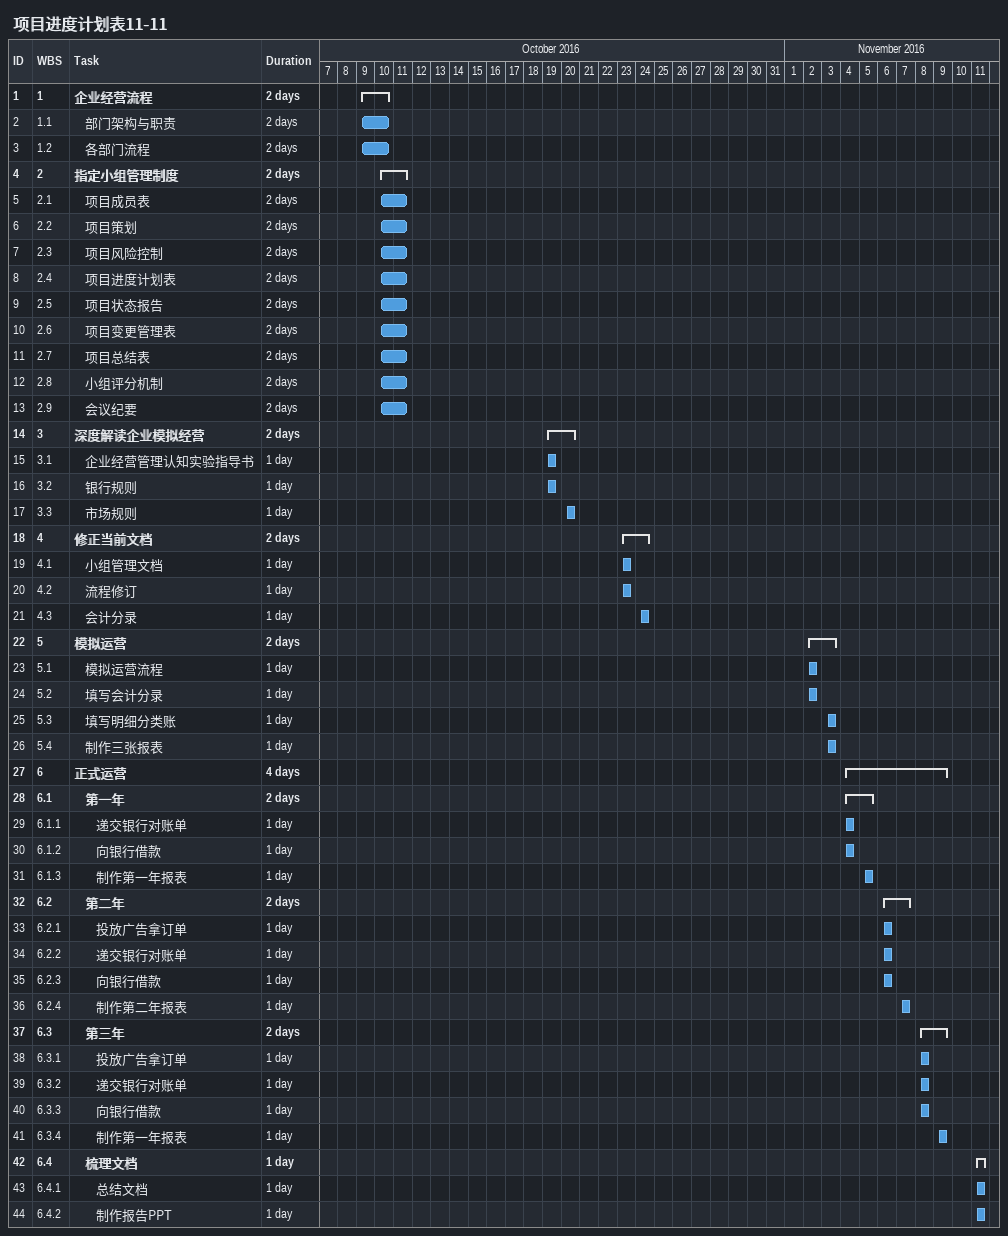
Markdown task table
项目进度计划表11-11

| ID | WBS | Task | Duration | Start | Finish |
|---|---|---|---|---|---|
| 1 | 1 | **企业经营流程** | 2d | 2016-10-09 | 2016-10-10 |
| 2 | 1.1 | 部门架构与职责 | 2d | 2016-10-09 | 2016-10-10 |
| 3 | 1.2 | 各部门流程 | 2d | 2016-10-09 | 2016-10-10 |
| 4 | 2 | **指定小组管理制度** | 2d | 2016-10-10 | 2016-10-11 |
| 5 | 2.1 | 项目成员表 | 2d | 2016-10-10 | 2016-10-11 |
| 6 | 2.2 | 项目策划 | 2d | 2016-10-10 | 2016-10-11 |
| 7 | 2.3 | 项目风险控制 | 2d | 2016-10-10 | 2016-10-11 |
| 8 | 2.4 | 项目进度计划表 | 2d | 2016-10-10 | 2016-10-11 |
| 9 | 2.5 | 项目状态报告 | 2d | 2016-10-10 | 2016-10-11 |
| 10 | 2.6 | 项目变更管理表 | 2d | 2016-10-10 | 2016-10-11 |
| 11 | 2.7 | 项目总结表 | 2d | 2016-10-10 | 2016-10-11 |
| 12 | 2.8 | 小组评分机制 | 2d | 2016-10-10 | 2016-10-11 |
| 13 | 2.9 | 会议纪要 | 2d | 2016-10-10 | 2016-10-11 |
| 14 | 3 | **深度解读企业模拟经营** | 2d | 2016-10-19 | 2016-10-20 |
| 15 | 3.1 | 企业经营管理认知实验指导书 | 1d | 2016-10-19 | 2016-10-19 |
| 16 | 3.2 | 银行规则 | 1d | 2016-10-19 | 2016-10-19 |
| 17 | 3.3 | 市场规则 | 1d | 2016-10-20 | 2016-10-20 |
| 18 | 4 | **修正当前文档** | 2d | 2016-10-23 | 2016-10-24 |
| 19 | 4.1 | 小组管理文档 | 1d | 2016-10-23 | 2016-10-23 |
| 20 | 4.2 | 流程修订 | 1d | 2016-10-23 | 2016-10-23 |
| 21 | 4.3 | 会计分录 | 1d | 2016-10-24 | 2016-10-24 |
| 22 | 5 | **模拟运营** | 2d | 2016-11-02 | 2016-11-03 |
| 23 | 5.1 | 模拟运营流程 | 1d | 2016-11-02 | 2016-11-02 |
| 24 | 5.2 | 填写会计分录 | 1d | 2016-11-02 | 2016-11-02 |
| 25 | 5.3 | 填写明细分类账 | 1d | 2016-11-03 | 2016-11-03 |
| 26 | 5.4 | 制作三张报表 | 1d | 2016-11-03 | 2016-11-03 |
| 27 | 6 | **正式运营** | 4d | 2016-11-04 | 2016-11-09 |
| 28 | 6.1 | **第一年** | 2d | 2016-11-04 | 2016-11-05 |
| 29 | 6.1.1 | 递交银行对账单 | 1d | 2016-11-04 | 2016-11-04 |
| 30 | 6.1.2 | 向银行借款 | 1d | 2016-11-04 | 2016-11-04 |
| 31 | 6.1.3 | 制作第一年报表 | 1d | 2016-11-05 | 2016-11-05 |
| 32 | 6.2 | **第二年** | 2d | 2016-11-06 | 2016-11-07 |
| 33 | 6.2.1 | 投放广告拿订单 | 1d | 2016-11-06 | 2016-11-06 |
| 34 | 6.2.2 | 递交银行对账单 | 1d | 2016-11-06 | 2016-11-06 |
| 35 | 6.2.3 | 向银行借款 | 1d | 2016-11-06 | 2016-11-06 |
| 36 | 6.2.4 | 制作第二年报表 | 1d | 2016-11-07 | 2016-11-07 |
| 37 | 6.3 | **第三年** | 2d | 2016-11-08 | 2016-11-09 |
| 38 | 6.3.1 | 投放广告拿订单 | 1d | 2016-11-08 | 2016-11-08 |
| 39 | 6.3.2 | 递交银行对账单 | 1d | 2016-11-08 | 2016-11-08 |
| 40 | 6.3.3 | 向银行借款 | 1d | 2016-11-08 | 2016-11-08 |
| 41 | 6.3.4 | 制作第一年报表 | 1d | 2016-11-09 | 2016-11-09 |
| 42 | 6.4 | **梳理文档** | 1d | 2016-11-11 | 2016-11-11 |
| 43 | 6.4.1 | 总结文档 | 1d | 2016-11-11 | 2016-11-11 |
| 44 | 6.4.2 | 制作报告PPT | 1d | 2016-11-11 | 2016-11-11 |
